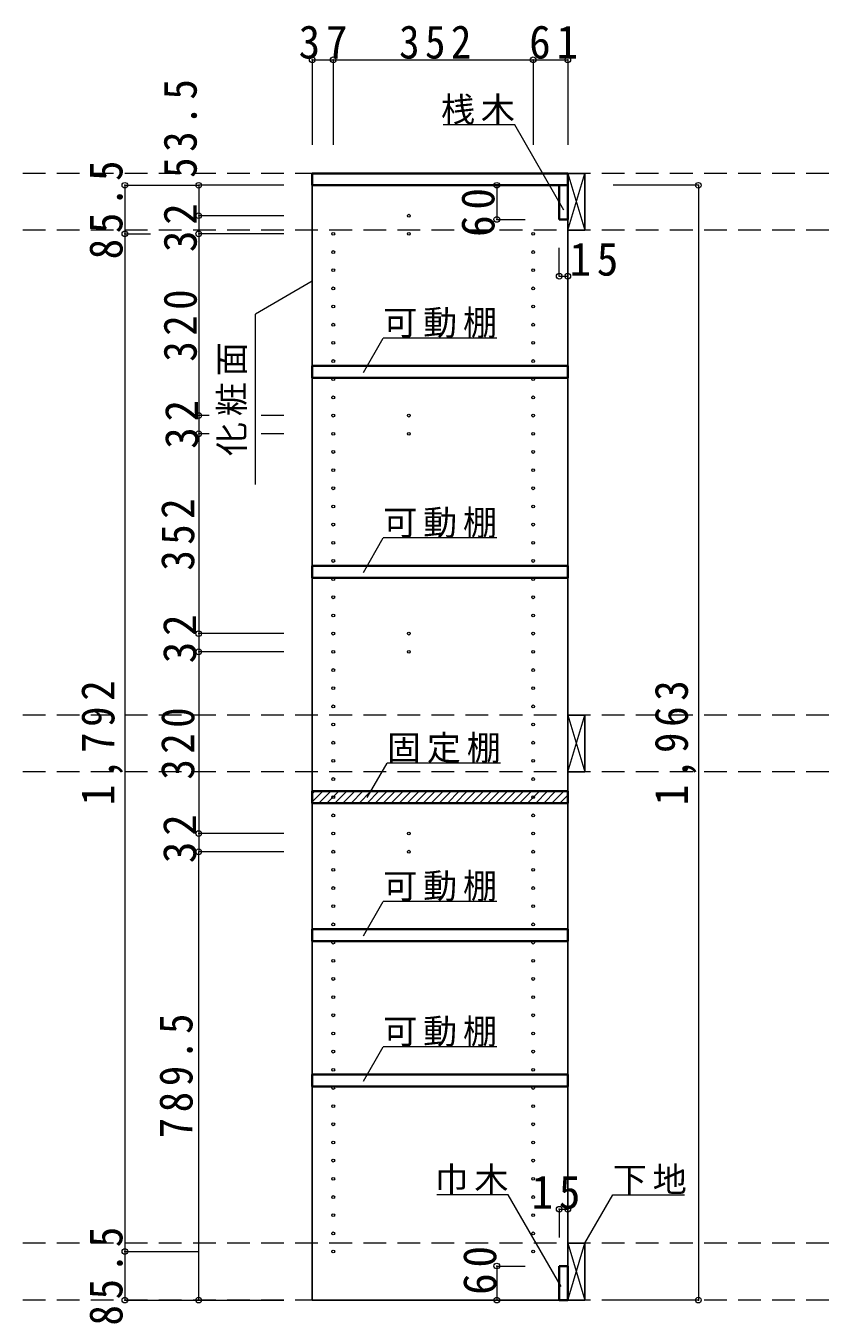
# Model space of a CAD drawing. Units: millimetres, scale not verified. Extents: x -3922 to 3878, y -2932 to 2722.
# Drawn here: x 768 to 2167, y -1724 to 533 of the extents above; entities that cross this region are included whole.
import ezdxf

# ---------------------------------------------------------------- set-up
doc = ezdxf.new("R2010")
doc.units = ezdxf.units.MM
doc.header["$LTSCALE"] = 20
doc.header["$PDMODE"] = 32
doc.header["$PDSIZE"] = 10
doc.linetypes.add('DASHED2', pattern=[3, 2, -1])
for name, color, linetype, lineweight in [('0-2', 2, 'Continuous', 35), ('0-3_固定棚', 3, 'Continuous', 25), ('0-4_可動棚', 3, 'Continuous', 25), ('0-5_側板', 4, 'Continuous', 9), ('0-7_桟木・巾木', 2, 'Continuous', 35), ('0-8', 3, 'Continuous', 25), ('0-A_文字', 7, 'Continuous', 18), ('0-B_寸法', 7, 'Continuous', 9), ('0-C_ハッチ', 4, 'Continuous', 9)]:
    doc.layers.add(name, color=color, linetype=linetype, lineweight=lineweight)
doc.styles.add('ＭＳ ゴシック', font='')
doc.styles.get('ＭＳ ゴシック').set_extended_font_data('MS Gothic')

msp = doc.modelspace()

# ---------------------------------------------------------------- linework, layer by layer
at = {"layer": '0-2'}
for p, q in [((1272.47, 272.73), (1722.47, 272.73)), ((1722.47, 272.73), (1722.47, 251.73))]:
    msp.add_line(p, q, dxfattribs=at)
msp.add_lwpolyline([(1722.47, 251.73), (1272.47, 251.73), (1272.47, 272.73)], dxfattribs=at)
at = {"layer": '0-3_固定棚', "color": 2, "lineweight": 35}
for p, q in [((1272.47, -815.27), (1722.47, -815.27)), ((1272.47, -815.27), (1272.47, -836.27)), ((1722.47, -815.27), (1722.47, -836.27)), ((1272.47, -836.27), (1722.47, -836.27))]:
    msp.add_line(p, q, dxfattribs=at)
at = {"layer": '0-4_可動棚', "color": 2, "lineweight": 35}
for p, q in [((1272.47, -87.27), (1272.47, -66.27)), ((1722.47, -66.27), (1272.47, -66.27)), ((1272.47, -439.27), (1272.47, -418.27)), ((1722.47, -418.27), (1272.47, -418.27)), ((1272.47, -1079.27), (1272.47, -1058.27)), ((1722.47, -1058.27), (1272.47, -1058.27)), ((1272.47, -1335.27), (1272.47, -1314.27)), ((1722.47, -1314.27), (1272.47, -1314.27))]:
    msp.add_line(p, q, dxfattribs=at)
for points in [[(1722.47, -66.27), (1722.47, -87.27), (1272.47, -87.27)], [(1722.47, -418.27), (1722.47, -439.27), (1272.47, -439.27)], [(1722.47, -1058.27), (1722.47, -1079.27), (1272.47, -1079.27)], [(1722.47, -1314.27), (1722.47, -1335.27), (1272.47, -1335.27)]]:
    msp.add_lwpolyline(points, dxfattribs=at)
at = {"layer": '0-5_側板', "color": 3, "lineweight": 25}
for p, q in [((1722.47, 251.73), (1272.47, 251.73)), ((1722.47, -1711.27), (1722.47, 251.73))]:
    msp.add_line(p, q, dxfattribs=at)
msp.add_lwpolyline([(1272.47, 251.73), (1272.47, -1711.27), (1722.47, -1711.27)], dxfattribs=at)
at = {"layer": '0-5_側板'}
for centre in [(1442.47, 198.23), (1309.47, 166.23), (1442.47, 166.23), (1661.47, 166.23), (1309.47, 134.23), (1661.47, 134.23), (1309.47, 102.23), (1661.47, 102.23), (1309.47, 70.23), (1661.47, 70.23), (1309.47, 38.23), (1661.47, 38.23), (1309.47, 6.23), (1661.47, 6.23), (1309.47, -25.77), (1661.47, -25.77), (1309.47, -57.77), (1661.47, -57.77), (1309.47, -89.77), (1661.47, -89.77), (1309.47, -121.77), (1661.47, -121.77), (1309.47, -153.77), (1442.47, -153.77), (1661.47, -153.77), (1309.47, -185.77), (1442.47, -185.77), (1661.47, -185.77), (1309.47, -217.77), (1661.47, -217.77), (1309.47, -249.77), (1661.47, -249.77), (1309.47, -281.77), (1661.47, -281.77), (1309.47, -313.77), (1661.47, -313.77), (1309.47, -345.77), (1661.47, -345.77), (1309.47, -377.77), (1661.47, -377.77), (1309.47, -409.77), (1661.47, -409.77), (1309.47, -441.77), (1661.47, -441.77), (1309.47, -473.77), (1661.47, -473.77), (1309.47, -505.77), (1661.47, -505.77), (1309.47, -537.77), (1442.47, -537.77), (1661.47, -537.77), (1309.47, -569.77), (1442.47, -569.77), (1661.47, -569.77), (1309.47, -601.77), (1661.47, -601.77), (1309.47, -633.77), (1661.47, -633.77), (1309.47, -665.77), (1661.47, -665.77), (1309.47, -697.77), (1661.47, -697.77), (1309.47, -729.77), (1661.47, -729.77), (1309.47, -761.77), (1661.47, -761.77), (1309.47, -793.77), (1661.47, -793.77), (1309.47, -825.77), (1661.47, -825.77), (1309.47, -857.77), (1661.47, -857.77), (1309.47, -889.77), (1442.47, -889.77), (1661.47, -889.77), (1309.47, -921.77), (1442.47, -921.77), (1661.47, -921.77), (1309.47, -953.77), (1661.47, -953.77), (1309.47, -985.77), (1661.47, -985.77), (1309.47, -1017.77), (1661.47, -1017.77), (1309.47, -1049.77), (1661.47, -1049.77), (1309.47, -1081.77), (1661.47, -1081.77), (1309.47, -1113.77), (1661.47, -1113.77), (1309.47, -1145.77), (1661.47, -1145.77), (1309.47, -1177.77), (1661.47, -1177.77), (1309.47, -1209.77), (1661.47, -1209.77), (1309.47, -1241.77), (1661.47, -1241.77), (1309.47, -1273.77), (1661.47, -1273.77), (1309.47, -1305.77), (1661.47, -1305.77), (1309.47, -1337.77), (1661.47, -1337.77), (1309.47, -1369.77), (1661.47, -1369.77), (1309.47, -1401.77), (1661.47, -1401.77), (1309.47, -1433.77), (1661.47, -1433.77), (1309.47, -1465.77), (1661.47, -1465.77), (1309.47, -1497.77), (1661.47, -1497.77), (1309.47, -1529.77), (1661.47, -1529.77), (1309.47, -1561.77), (1661.47, -1561.77), (1309.47, -1593.77), (1661.47, -1593.77), (1309.47, -1625.77), (1661.47, -1625.77)]:
    msp.add_circle(centre, 2.5, dxfattribs=at)
at = {"layer": '0-7_桟木・巾木'}
for p, q in [((1722.47, 251.73), (1707.47, 251.73)), ((1707.47, 191.73), (1707.47, 251.73)), ((1722.47, 251.73), (1722.47, 191.73)), ((1707.47, -1651.27), (1722.47, -1651.27)), ((1722.47, -1651.27), (1722.47, -1711.27))]:
    msp.add_line(p, q, dxfattribs=at)
for points in [[(1722.47, 191.73), (1710.97, 191.73), (1707.47, 191.73)], [(1722.47, -1711.27), (1707.47, -1711.27), (1707.47, -1651.27)]]:
    msp.add_lwpolyline(points, dxfattribs=at)
at = {"layer": '0-8'}
for p, q in [((1722.47, 272.73), (1722.47, 172.73)), ((1752.47, 272.73), (1722.47, 272.73)), ((1752.47, 172.73), (1752.47, 272.73)), ((1722.47, 172.73), (1752.47, 172.73)), ((1722.47, -681.27), (1722.47, -781.27)), ((1752.47, -681.27), (1722.47, -681.27)), ((1752.47, -781.27), (1752.47, -681.27)), ((1722.47, -781.27), (1752.47, -781.27)), ((1722.47, -1611.27), (1722.47, -1711.27)), ((1752.47, -1611.27), (1722.47, -1611.27)), ((1752.47, -1711.27), (1752.47, -1611.27)), ((1722.47, -1711.27), (1752.47, -1711.27))]:
    msp.add_line(p, q, dxfattribs=at)
at = {"layer": '0-8', "color": 7, "lineweight": 18}
for p, q in [((1722.47, 172.73), (1752.47, 272.73)), ((1722.47, 272.73), (1752.47, 172.73)), ((1722.47, -781.27), (1752.47, -681.27)), ((1722.47, -681.27), (1752.47, -781.27)), ((1722.47, -1711.27), (1752.47, -1611.27)), ((1722.47, -1611.27), (1752.47, -1711.27))]:
    msp.add_line(p, q, dxfattribs=at)
at = {"layer": '0-A_文字'}
for p, q in [((1272.47, 82.66), (1172.47, 24.93)), ((1172.47, -275.07), (1172.47, 24.93)), ((1362.45, -77.79), (1397.47, -17.14)), ((1597.47, -17.14), (1397.47, -17.14)), ((1362.45, -429.79), (1397.47, -369.14)), ((1597.47, -369.14), (1397.47, -369.14)), ((1369.11, -826.33), (1404.12, -765.68)), ((1604.12, -765.68), (1404.12, -765.68)), ((1362.45, -1069.79), (1397.47, -1009.14)), ((1597.47, -1009.14), (1397.47, -1009.14)), ((1362.45, -1325.79), (1397.47, -1265.14)), ((1597.47, -1265.14), (1397.47, -1265.14)), ((1617.69, -1525.68), (1491.66, -1525.68)), ((1711.07, -1687.41), (1617.69, -1525.68))]:
    msp.add_line(p, q, dxfattribs=at)
for points in [[(1715.8, 208.2), (1629.12, 358.32), (1503.09, 358.32)], [(1752.47, -1611.27), (1801.89, -1525.68), (1927.91, -1525.68)]]:
    msp.add_lwpolyline(points, dxfattribs=at)
at = {"layer": '0-B_寸法', "color": 4}
for p, q in [((1272.47, 472.73), (1272.47, 322.73)), ((1272.47, 472.73), (1722.47, 472.73)), ((1309.47, 472.73), (1309.47, 322.73)), ((1661.47, 472.73), (1661.47, 322.73)), ((1722.47, 472.73), (1722.47, 322.73)), ((942.47, 251.73), (942.47, -1711.27)), ((942.47, 251.73), (1072.47, 251.73)), ((1072.47, 251.73), (1072.47, 198.23)), ((1222.47, 251.73), (1072.47, 251.73)), ((1597.47, 251.73), (1597.47, 191.73)), ((1597.47, 251.73), (1647.47, 251.73)), ((1952.47, 251.73), (1802.47, 251.73)), ((1952.47, 251.73), (1952.47, -1711.27)), ((1072.47, 198.23), (1072.47, 166.23)), ((1222.47, 198.23), (1072.47, 198.23)), ((1597.47, 191.73), (1647.47, 191.73)), ((942.47, 166.23), (987.48, 166.23)), ((1072.47, 166.23), (1072.47, -153.77)), ((1222.47, 166.23), (1072.47, 166.23)), ((1707.47, 91.73), (1707.47, 141.73)), ((1722.47, 91.73), (1722.47, 141.73)), ((1707.47, 91.73), (1722.47, 91.73)), ((1072.47, -153.77), (1072.47, -185.77)), ((1090.96, -153.77), (1072.47, -153.77)), ((1222.47, -153.77), (1182.72, -153.77)), ((1072.47, -185.77), (1072.47, -537.77)), ((1090.96, -185.77), (1072.47, -185.77)), ((1222.47, -185.77), (1182.72, -185.77)), ((1072.47, -537.77), (1072.47, -569.77)), ((1222.47, -537.77), (1072.47, -537.77)), ((1072.47, -569.77), (1072.47, -889.77)), ((1222.47, -569.77), (1072.47, -569.77)), ((1072.47, -889.77), (1072.47, -921.77)), ((1222.47, -889.77), (1072.47, -889.77)), ((1222.47, -921.77), (1072.47, -921.77)), ((1072.47, -1711.27), (1072.47, -921.77)), ((1707.47, -1551.27), (1722.47, -1551.27)), ((1707.47, -1551.27), (1707.47, -1601.27)), ((1722.47, -1551.27), (1722.47, -1601.27)), ((942.47, -1625.77), (1072.47, -1625.77)), ((1597.47, -1651.27), (1597.47, -1711.27)), ((1597.47, -1651.27), (1647.47, -1651.27)), ((942.47, -1711.27), (1072.47, -1711.27)), ((1072.47, -1711.27), (1222.47, -1711.27)), ((1597.47, -1711.27), (1647.47, -1711.27)), ((1952.47, -1711.27), (1802.47, -1711.27))]:
    msp.add_line(p, q, dxfattribs=at)
at = {"layer": '0-B_寸法', "color": 4, "linetype": 'DASHED2'}
for p, q in [((3142.47, 272.73), (-3046.53, 272.73)), ((3142.47, 172.73), (-3046.53, 172.73)), ((3142.47, -681.27), (-3046.53, -681.27)), ((3142.47, -781.27), (-3046.53, -781.27)), ((3142.47, -1611.27), (-3046.53, -1611.27)), ((3142.47, -1711.27), (-3046.53, -1711.27))]:
    msp.add_line(p, q, dxfattribs=at)
at = {"layer": '0-B_寸法'}
for p in [(1272.47, 472.73), (1309.47, 472.73), (1661.47, 472.73), (1722.47, 472.73), (942.47, 251.73), (1072.47, 251.73), (1597.47, 251.73), (1952.47, 251.73), (1072.47, 198.23), (1597.47, 191.73), (942.47, 166.23), (1072.47, 166.23), (1707.47, 91.73), (1722.47, 91.73), (1072.47, -153.77), (1072.47, -185.77), (1072.47, -537.77), (1072.47, -569.77), (1072.47, -889.77), (1072.47, -921.77), (1707.47, -1551.27), (1722.47, -1551.27), (942.47, -1625.77), (1597.47, -1651.27), (942.47, -1711.27), (1072.47, -1711.27), (1597.47, -1711.27), (1952.47, -1711.27)]:
    msp.add_point(p, dxfattribs=at)
at = {"layer": '0-C_ハッチ'}
for p, q in [((1272.47, -833.79), (1291, -815.27)), ((1272.47, -819.65), (1276.85, -815.27)), ((1284.14, -836.27), (1305.14, -815.27)), ((1298.28, -836.27), (1319.28, -815.27)), ((1312.42, -836.27), (1333.42, -815.27)), ((1326.56, -836.27), (1347.56, -815.27)), ((1340.71, -836.27), (1361.71, -815.27)), ((1354.85, -836.27), (1375.85, -815.27)), ((1368.99, -836.27), (1389.99, -815.27)), ((1383.13, -836.27), (1404.13, -815.27)), ((1397.27, -836.27), (1418.27, -815.27)), ((1411.42, -836.27), (1432.42, -815.27)), ((1425.56, -836.27), (1446.56, -815.27)), ((1439.7, -836.27), (1460.7, -815.27)), ((1453.84, -836.27), (1474.84, -815.27)), ((1467.99, -836.27), (1488.99, -815.27)), ((1482.13, -836.27), (1503.13, -815.27)), ((1496.27, -836.27), (1517.27, -815.27)), ((1510.41, -836.27), (1531.41, -815.27)), ((1524.55, -836.27), (1545.55, -815.27)), ((1538.7, -836.27), (1559.7, -815.27)), ((1552.84, -836.27), (1573.84, -815.27)), ((1566.98, -836.27), (1587.98, -815.27)), ((1581.12, -836.27), (1602.12, -815.27)), ((1595.26, -836.27), (1616.26, -815.27)), ((1609.41, -836.27), (1630.41, -815.27)), ((1623.55, -836.27), (1644.55, -815.27)), ((1637.69, -836.27), (1658.69, -815.27)), ((1651.83, -836.27), (1672.83, -815.27)), ((1665.97, -836.27), (1686.97, -815.27)), ((1680.12, -836.27), (1701.12, -815.27)), ((1694.26, -836.27), (1715.26, -815.27)), ((1708.4, -836.27), (1722.47, -822.2))]:
    msp.add_line(p, q, dxfattribs=at)

# ---------------------------------------------------------------- texts
at = {"layer": '0-A_文字', "char_height": 43.99, "attachment_point": 7, "style": 'ＭＳ ゴシック'}
for s, insert in [('\\T1.17;桟木', (1499.12, 358.32)), ('\\T1.17;可動棚', (1397.47, -17.14)), ('\\T1.17;可動棚', (1397.47, -369.14)), ('\\T1.17;固定棚', (1404.12, -765.68)), ('\\T1.17;可動棚', (1397.47, -1009.14)), ('\\T1.17;可動棚', (1397.47, -1265.14)), ('\\T1.17;巾木', (1487.69, -1525.68)), ('\\T1.17;下地', (1801.89, -1525.68))]:
    msp.add_mtext(s, dxfattribs=dict(at, insert=insert))
at = {"layer": '0-A_文字', "insert": (1157.47, -225.07), "char_height": 43.99, "attachment_point": 7, "rotation": 90, "style": 'ＭＳ ゴシック'}
msp.add_mtext('\\T1.17;化粧面', dxfattribs=at)
at = {"layer": '0-B_寸法', "char_height": 58.65, "attachment_point": 7, "style": 'ＭＳ ゴシック'}
for s, insert in [('\\T1.27;\\W0.95;37', (1248.47, 473.94)), ('\\T1.27;\\W0.9;352', (1425.47, 473.94)), ('\\T1.27;\\W0.95;61', (1654.47, 473.94)), ('\\T1.27;\\W0.95;15', (1725.36, 91.73)), ('\\T1.27;\\W0.95;15', (1658.62, -1551.27))]:
    msp.add_mtext(s, dxfattribs=dict(at, insert=insert))
at = {"layer": '0-B_寸法', "char_height": 58.65, "attachment_point": 7, "rotation": 90, "style": 'ＭＳ ゴシック'}
for s, insert in [('\\T1.28;\\W0.9;53.5', (1069.86, 264.81)), ('\\T1.28;\\W0.9;85.5', (939.15, 121.48)), ('\\T1.27;\\W0.95;60', (1594.27, 160.86)), ('\\T1.27;\\W0.95;32', (1069.86, 134.1)), ('\\T1.27;\\W0.9;320', (1069.86, -58.77)), ('\\T1.27;\\W0.95;32', (1072.47, -212.27)), ('\\T1.27;\\W0.9;352', (1065.56, -426.77)), ('\\T1.27;\\W0.95;32', (1068.96, -589.89)), ('\\T1.28;\\W0.9;1,792', (939.15, -839.77)), ('\\T1.28;\\W0.9;1,963', (1949.15, -839.77)), ('\\T1.27;\\W0.9;320', (1065.56, -794.77)), ('\\T1.27;\\W0.95;32', (1068.96, -941.89)), ('\\T1.28;\\W0.9;789.5', (1062.47, -1426.52)), ('\\T1.28;\\W0.9;85.5', (939.15, -1756.02)), ('\\T1.27;\\W0.95;60', (1597.47, -1702.05))]:
    msp.add_mtext(s, dxfattribs=dict(at, insert=insert))

doc.saveas('drawing.dxf')
